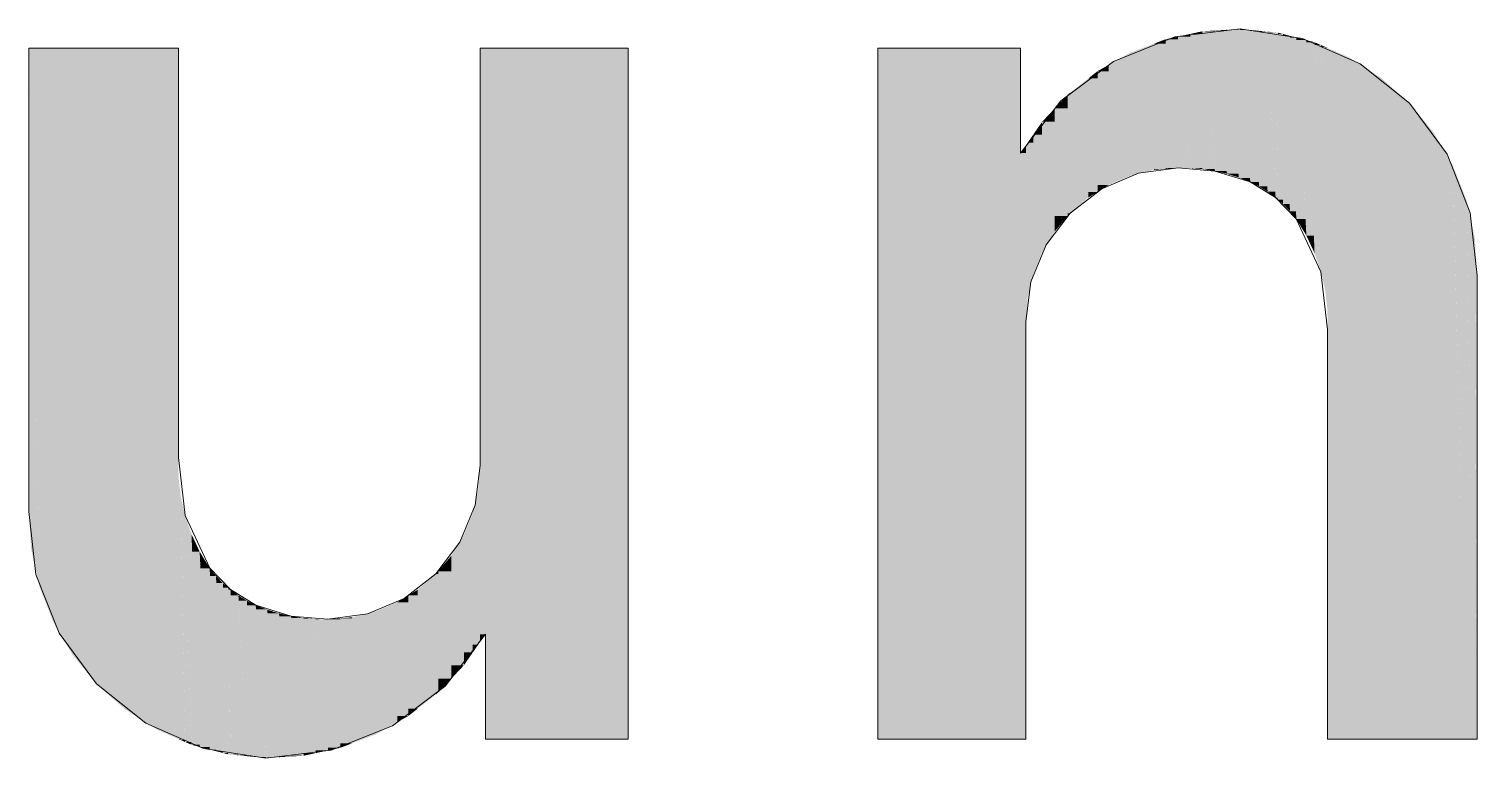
# Model space of a CAD drawing. Extents: x -1 to 1342, y -35 to 723.
# Drawn here: x 1224.197 to 1226.948, y 283.965 to 285.348 of the extents above; entities that cross this region are included whole.
import ezdxf

# ---------------------------------------------------------------- set-up
doc = ezdxf.new("R2010")
doc.units = 0
doc.layers.get('0').update_dxf_attribs({"lineweight": 18})
doc.layers.add('P11_Plankopf_Ausführung_AF_4_800 Plankopf', color=7, linetype='Continuous', lineweight=25)

# ---------------------------------------------------------------- blocks, each defined once
blk = doc.blocks.new('Referenz-A0SKLQSHLL', base_point=(1054.4775, 131.3883))
at = {"layer": 'P11_Plankopf_Ausführung_AF_4_800 Plankopf', "color": 0, "linetype": 'Continuous', "lineweight": 13, "ltscale": 16.9}
for p, q in [((1226.3734, 285.3336), (1226.2573, 285.2869)), ((1226.4976, 285.3483), (1226.3734, 285.3336)), ((1226.6161, 285.3303), (1226.4976, 285.3483)), ((1226.7259, 285.2823), (1226.6161, 285.3303)), ((1224.4812, 285.3122), (1224.1974, 285.3122)), ((1224.1974, 285.3122), (1224.1974, 284.4323)), ((1224.4812, 284.5348), (1224.4812, 285.3122)), ((1225.3356, 285.3122), (1225.0542, 285.3122)), ((1225.0542, 285.3122), (1225.0542, 284.5195)), ((1225.3356, 284.0003), (1225.3356, 285.3122)), ((1226.0806, 285.3122), (1225.8094, 285.3122)), ((1225.8094, 285.3122), (1225.8094, 284.0003)), ((1226.0806, 285.1129), (1226.0806, 285.3122)), ((1226.2573, 285.2869), (1226.1574, 285.2117)), ((1226.8195, 285.2075), (1226.7259, 285.2823)), ((1226.1574, 285.2117), (1226.0806, 285.1129)), ((1226.8906, 285.111), (1226.8195, 285.2075)), ((1226.9343, 284.9994), (1226.8906, 285.111)), ((1226.3797, 285.0847), (1226.3046, 285.0744)), ((1226.4498, 285.0787), (1226.3797, 285.0847)), ((1226.5169, 285.0579), (1226.4498, 285.0787)), ((1226.3046, 285.0744), (1226.2348, 285.0451)), ((1226.565, 285.0283), (1226.5169, 285.0579)), ((1226.2348, 285.0451), (1226.1749, 284.9987)), ((1226.6043, 284.9878), (1226.565, 285.0283)), ((1226.1749, 284.9987), (1226.129, 284.9384)), ((1226.9476, 284.8803), (1226.9343, 284.9994)), ((1226.6511, 284.8876), (1226.6043, 284.9878)), ((1226.129, 284.9384), (1226.1004, 284.8682)), ((1226.6638, 284.7777), (1226.6511, 284.8876)), ((1226.1004, 284.8682), (1226.0908, 284.7931)), ((1226.9476, 284.0003), (1226.9476, 284.8803)), ((1226.0908, 284.0003), (1226.0908, 284.7931)), ((1226.6638, 284.7777), (1226.6638, 284.0003)), ((1224.4812, 284.5348), (1224.4939, 284.425)), ((1225.0447, 284.4443), (1225.0542, 284.5195)), ((1224.1974, 284.4323), (1224.2108, 284.3132)), ((1224.4939, 284.425), (1224.5407, 284.3248)), ((1225.016, 284.3742), (1225.0447, 284.4443)), ((1224.9702, 284.3139), (1225.016, 284.3742)), ((1224.2108, 284.3132), (1224.2545, 284.2017)), ((1224.5407, 284.3248), (1224.5801, 284.2843)), ((1224.9103, 284.2675), (1224.9702, 284.3139)), ((1224.5801, 284.2843), (1224.6281, 284.2546)), ((1224.6281, 284.2546), (1224.6953, 284.2338)), ((1224.8404, 284.2381), (1224.9103, 284.2675)), ((1224.6953, 284.2338), (1224.7653, 284.2279)), ((1224.7653, 284.2279), (1224.8404, 284.2381)), ((1224.2545, 284.2017), (1224.3256, 284.1052)), ((1224.9876, 284.101), (1225.0644, 284.1996)), ((1225.0644, 284.1996), (1225.0644, 284.0003)), ((1224.3256, 284.1052), (1224.4192, 284.0305)), ((1224.8877, 284.0258), (1224.9876, 284.101)), ((1224.4192, 284.0305), (1224.529, 283.9825)), ((1224.7716, 283.9792), (1224.8877, 284.0258)), ((1224.529, 283.9825), (1224.6475, 283.9646)), ((1224.6475, 283.9646), (1224.7716, 283.9792)), ((1225.0644, 284.0003), (1225.3356, 284.0003)), ((1225.8094, 284.0003), (1226.0908, 284.0003)), ((1226.6638, 284.0003), (1226.9476, 284.0003))]:
    blk.add_line(p, q, dxfattribs=at)
at = {"layer": 'P11_Plankopf_Ausführung_AF_4_800 Plankopf', "color": 0, "linetype": 'Continuous', "lineweight": 0, "ltscale": 0.0169}
for points in [[(1226.3561, 285.3205), (1226.3343, 285.3205), (1226.3561, 285.3288)], [(1226.3797, 285.3288), (1226.3561, 285.3288), (1226.3797, 285.3339)], [(1226.3797, 285.0847), (1226.3561, 285.0847), (1226.3561, 285.3288)], [(1226.3797, 285.0847), (1226.3797, 285.3288), (1226.3561, 285.3288)], [(1226.4032, 285.3339), (1226.3797, 285.3339), (1226.4032, 285.339)], [(1226.4031, 285.0847), (1226.3797, 285.0847), (1226.3797, 285.3339)], [(1226.4032, 285.0844), (1226.4032, 285.3339), (1226.3797, 285.3339)], [(1226.4261, 285.339), (1226.4032, 285.339), (1226.4261, 285.3439)], [(1226.4259, 285.0844), (1226.4032, 285.0844), (1226.4032, 285.339)], [(1226.4261, 285.0824), (1226.4261, 285.339), (1226.4032, 285.339)], [(1226.4266, 285.0824), (1226.4261, 285.0824), (1226.4261, 285.3439)], [(1226.4266, 285.0824), (1226.4266, 285.3439), (1226.4261, 285.3439)], [(1226.4266, 285.3439), (1226.4261, 285.3439), (1226.4266, 285.3439)], [(1226.4498, 285.3439), (1226.4266, 285.3439), (1226.4498, 285.3454)], [(1226.4494, 285.0824), (1226.4266, 285.0824), (1226.4266, 285.3439)], [(1226.4498, 285.0787), (1226.4498, 285.3439), (1226.4266, 285.3439)], [(1226.4726, 285.3454), (1226.4498, 285.3454), (1226.4726, 285.3468)], [(1226.4722, 285.0787), (1226.4498, 285.0787), (1226.4498, 285.3454)], [(1226.4726, 285.0734), (1226.4726, 285.3454), (1226.4498, 285.3454)], [(1226.4951, 285.3468), (1226.4726, 285.3468), (1226.4951, 285.3482)], [(1226.4945, 285.0734), (1226.4726, 285.0734), (1226.4726, 285.3468)], [(1226.4951, 285.0664), (1226.4951, 285.3468), (1226.4726, 285.3468)], [(1226.4976, 285.3482), (1226.4951, 285.3482), (1226.4976, 285.3483)], [(1226.4976, 285.0664), (1226.4951, 285.0664), (1226.4951, 285.3482)], [(1226.4976, 285.0655), (1226.4976, 285.3482), (1226.4951, 285.3482)], [(1226.5164, 285.0655), (1226.4976, 285.0655), (1226.4976, 285.3483)], [(1226.5169, 285.3464), (1226.4977, 285.3464), (1226.4976, 285.3483)], [(1226.5169, 285.0579), (1226.5169, 285.3464), (1226.4977, 285.3464)], [(1226.5333, 285.0579), (1226.5169, 285.0579), (1226.5169, 285.3464)], [(1226.5337, 285.3448), (1226.517, 285.3448), (1226.5169, 285.3464)], [(1226.5337, 285.0494), (1226.5337, 285.3448), (1226.517, 285.3448)], [(1226.5493, 285.0494), (1226.5337, 285.0494), (1226.5337, 285.3448)], [(1226.5498, 285.3432), (1226.5338, 285.3432), (1226.5337, 285.3448)], [(1226.5498, 285.0395), (1226.5498, 285.3432), (1226.5338, 285.3432)], [(1226.5644, 285.0395), (1226.5498, 285.0395), (1226.5498, 285.3432)], [(1226.565, 285.3417), (1226.5499, 285.3417), (1226.5498, 285.3432)], [(1226.565, 285.0283), (1226.565, 285.3417), (1226.5499, 285.3417)], [(1226.5692, 285.0283), (1226.565, 285.0283), (1226.565, 285.3417)], [(1226.5693, 285.3413), (1226.565, 285.3413), (1226.565, 285.3417)], [(1226.5693, 285.0245), (1226.5693, 285.3413), (1226.565, 285.3413)], [(1226.5789, 285.0245), (1226.5693, 285.0245), (1226.5693, 285.3413)], [(1226.5792, 285.3387), (1226.5693, 285.3387), (1226.5693, 285.3413)], [(1226.5792, 285.0159), (1226.5792, 285.3387), (1226.5693, 285.3387)], [(1226.5918, 285.0159), (1226.5792, 285.0159), (1226.5792, 285.3387)], [(1226.5923, 285.3352), (1226.5793, 285.3352), (1226.5792, 285.3387)], [(1226.5923, 285.0023), (1226.5923, 285.3352), (1226.5793, 285.3352)], [(1226.6038, 285.0023), (1226.5923, 285.0023), (1226.5923, 285.3352)], [(1226.6043, 285.3321), (1226.5924, 285.3321), (1226.5923, 285.3352)], [(1226.6043, 284.9878), (1226.6043, 285.3321), (1226.5924, 285.3321)], [(1226.6218, 284.9878), (1226.6043, 284.9878), (1226.6043, 285.3321)], [(1226.6235, 285.3271), (1226.6045, 285.3271), (1226.6043, 285.3321)], [(1226.6235, 284.9561), (1226.6235, 285.3271), (1226.6045, 285.3271)], [(1226.6377, 284.9561), (1226.6235, 284.9561), (1226.6235, 285.3271)], [(1226.639, 285.3231), (1226.6236, 285.3231), (1226.6235, 285.3271)], [(1224.2014, 284.4323), (1224.1974, 284.4323), (1224.1974, 285.3122)], [(1224.2017, 284.3604), (1224.2017, 285.3122), (1224.1974, 285.3122)], [(1224.2161, 284.3604), (1224.2017, 284.3604), (1224.2017, 285.3122)], [(1224.2172, 284.2901), (1224.2172, 285.3122), (1224.2017, 285.3122)], [(1224.2418, 284.2901), (1224.2172, 284.2901), (1224.2172, 285.3122)], [(1224.2434, 284.223), (1224.2434, 285.3122), (1224.2172, 285.3122)], [(1224.2779, 284.223), (1224.2434, 284.223), (1224.2434, 285.3122)], [(1224.2799, 284.1609), (1224.2799, 285.3122), (1224.2434, 285.3122)], [(1224.3235, 284.1609), (1224.2799, 284.1609), (1224.2799, 285.3122)], [(1224.3256, 284.1052), (1224.3256, 285.3122), (1224.2799, 285.3122)], [(1224.3774, 284.1052), (1224.3256, 284.1052), (1224.3256, 285.3122)], [(1224.3794, 284.0574), (1224.3794, 285.3122), (1224.3256, 285.3122)], [(1224.4383, 284.0574), (1224.3794, 284.0574), (1224.3794, 285.3122)], [(1224.4401, 284.0186), (1224.4401, 285.3122), (1224.3794, 285.3122)], [(1224.4807, 284.0186), (1224.4401, 284.0186), (1224.4401, 285.3122)], [(1224.4812, 284.5348), (1224.4812, 285.3122), (1224.4401, 285.3122)], [(1224.4812, 284.5348), (1224.4645, 284.5348), (1224.4401, 285.3122)], [(1225.0615, 284.5195), (1225.0542, 284.5195), (1225.0542, 285.3122)], [(1225.0644, 284.1996), (1225.0644, 285.3122), (1225.0542, 285.3122)], [(1225.2944, 284.1996), (1225.0644, 284.1996), (1225.0644, 285.3122)], [(1225.3356, 284.0003), (1225.3356, 285.3122), (1225.0644, 285.3122)], [(1225.8094, 284.0003), (1226.0806, 284.0003), (1225.8094, 285.3122)], [(1226.0806, 285.1129), (1226.0806, 285.3122), (1225.8094, 285.3122)], [(1226.0806, 285.1129), (1225.8506, 285.1129), (1225.8094, 285.3122)], [(1226.2891, 285.2802), (1226.2481, 285.2802), (1226.2891, 285.3034)], [(1226.2901, 285.3034), (1226.2891, 285.3034), (1226.2901, 285.3037)], [(1226.2901, 285.07), (1226.2891, 285.07), (1226.2891, 285.3034)], [(1226.2901, 285.07), (1226.2901, 285.3034), (1226.2891, 285.3034)], [(1226.3343, 285.3037), (1226.2901, 285.3037), (1226.3343, 285.3205)], [(1226.3343, 285.0809), (1226.2901, 285.0809), (1226.2901, 285.3037)], [(1226.3343, 285.0809), (1226.3343, 285.3037), (1226.2901, 285.3037)], [(1226.3561, 285.0827), (1226.3343, 285.0827), (1226.3343, 285.3205)], [(1226.3561, 285.0827), (1226.3561, 285.3205), (1226.3343, 285.3205)], [(1226.639, 284.9229), (1226.639, 285.3231), (1226.6236, 285.3231)], [(1226.6391, 284.9229), (1226.639, 284.9229), (1226.639, 285.3231)], [(1226.6391, 285.323), (1226.639, 285.323), (1226.639, 285.3231)], [(1226.6391, 284.9226), (1226.6391, 285.323), (1226.639, 285.323)], [(1226.6502, 284.9226), (1226.6391, 284.9226), (1226.6391, 285.323)], [(1226.6511, 285.3178), (1226.6393, 285.3178), (1226.6391, 285.323)], [(1226.6511, 284.8876), (1226.6511, 285.3178), (1226.6393, 285.3178)], [(1226.6587, 284.8876), (1226.6511, 284.8876), (1226.6511, 285.3178)], [(1226.6593, 285.3142), (1226.6512, 285.3142), (1226.6511, 285.3178)], [(1226.6593, 284.8515), (1226.6593, 285.3142), (1226.6512, 285.3142)], [(1226.6632, 284.8515), (1226.6593, 284.8515), (1226.6593, 285.3142)], [(1226.6635, 285.3123), (1226.6593, 285.3123), (1226.6593, 285.3142)], [(1226.6635, 284.8147), (1226.6635, 285.3123), (1226.6593, 285.3123)], [(1226.6638, 284.8147), (1226.6635, 284.8147), (1226.6635, 285.3123)], [(1226.6638, 285.3122), (1226.6635, 285.3122), (1226.6635, 285.3123)], [(1226.6638, 284.7777), (1226.6638, 285.3122), (1226.6635, 285.3122)], [(1226.6806, 284.7777), (1226.6638, 284.7777), (1226.6638, 285.3122)], [(1226.705, 285.2942), (1226.6644, 285.2942), (1226.6638, 285.3122)], [(1226.2481, 285.2682), (1226.2268, 285.2682), (1226.2481, 285.2802)], [(1226.2891, 285.0696), (1226.2481, 285.0696), (1226.2481, 285.2802)], [(1226.2891, 285.0696), (1226.2891, 285.2802), (1226.2481, 285.2802)], [(1226.705, 284.0003), (1226.705, 285.2942), (1226.6644, 285.2942)], [(1226.705, 284.0003), (1226.7657, 284.0003), (1226.705, 285.2942)], [(1226.7657, 285.2553), (1226.7068, 285.2553), (1226.705, 285.2942)], [(1226.2094, 285.2275), (1226.1749, 285.2275), (1226.2094, 285.2545)], [(1226.2268, 285.2545), (1226.2094, 285.2545), (1226.2268, 285.2682)], [(1226.2268, 285.0392), (1226.2094, 285.0392), (1226.2094, 285.2545)], [(1226.2268, 285.0392), (1226.2268, 285.2545), (1226.2094, 285.2545)], [(1226.2481, 285.0524), (1226.2268, 285.0524), (1226.2268, 285.2682)], [(1226.2481, 285.0524), (1226.2481, 285.2682), (1226.2268, 285.2682)], [(1226.7657, 284.0003), (1226.7657, 285.2553), (1226.7068, 285.2553)], [(1226.7657, 284.0003), (1226.8195, 284.0003), (1226.7657, 285.2553)], [(1226.8195, 285.2075), (1226.7677, 285.2075), (1226.7657, 285.2553)], [(1226.1704, 285.1975), (1226.1455, 285.1975), (1226.1704, 285.224)], [(1226.1749, 285.224), (1226.1704, 285.224), (1226.1749, 285.2275)], [(1226.1749, 284.9987), (1226.1704, 284.9987), (1226.1704, 285.224)], [(1226.1749, 284.9987), (1226.1749, 285.224), (1226.1704, 285.224)], [(1226.2094, 285.0284), (1226.1749, 285.0284), (1226.1749, 285.2275)], [(1226.2094, 285.0284), (1226.2094, 285.2275), (1226.1749, 285.2275)], [(1226.1455, 285.1724), (1226.1218, 285.1724), (1226.1455, 285.1975)], [(1226.1704, 284.9934), (1226.1455, 284.9934), (1226.1455, 285.1975)], [(1226.1704, 284.9934), (1226.1704, 285.1975), (1226.1455, 285.1975)], [(1226.8195, 284.0003), (1226.8195, 285.2075), (1226.7677, 285.2075)], [(1226.8195, 284.0003), (1226.8652, 284.0003), (1226.8195, 285.2075)], [(1226.8652, 285.1518), (1226.8216, 285.1518), (1226.8195, 285.2075)], [(1226.1213, 285.1477), (1226.1046, 285.1477), (1226.1213, 285.1718)], [(1226.1218, 285.1718), (1226.1213, 285.1718), (1226.1218, 285.1724)], [(1226.1218, 284.925), (1226.1213, 284.925), (1226.1213, 285.1718)], [(1226.1218, 284.925), (1226.1218, 285.1718), (1226.1213, 285.1718)], [(1226.1455, 284.9639), (1226.1218, 284.9639), (1226.1218, 285.1724)], [(1226.1455, 284.9639), (1226.1455, 285.1724), (1226.1218, 285.1724)], [(1226.1046, 285.1326), (1226.0942, 285.1326), (1226.1046, 285.1477)], [(1226.1213, 284.9237), (1226.1046, 284.9237), (1226.1046, 285.1477)], [(1226.1213, 284.9237), (1226.1213, 285.1477), (1226.1046, 285.1477)], [(1226.8652, 284.0003), (1226.8652, 285.1518), (1226.8216, 285.1518)], [(1226.8652, 284.0003), (1226.9016, 284.0003), (1226.8652, 285.1518)], [(1226.9016, 285.0896), (1226.8672, 285.0896), (1226.8652, 285.1518)], [(1226.0806, 284.0003), (1226.0806, 285.1129), (1225.8506, 285.1129)], [(1226.0908, 285.1129), (1226.0806, 285.1129), (1226.0908, 285.1277)], [(1226.0806, 284.0003), (1226.0908, 284.0003), (1226.0806, 285.1129)], [(1226.0908, 284.7931), (1226.0908, 285.1129), (1226.0806, 285.1129)], [(1226.0908, 284.7931), (1226.0835, 284.7931), (1226.0806, 285.1129)], [(1226.0942, 285.1277), (1226.0908, 285.1277), (1226.0942, 285.1326)], [(1226.0942, 284.8385), (1226.0908, 284.8385), (1226.0908, 285.1277)], [(1226.0942, 284.8385), (1226.0942, 285.1277), (1226.0908, 285.1277)], [(1226.1046, 284.8828), (1226.0942, 284.8828), (1226.0942, 285.1326)], [(1226.1046, 284.8828), (1226.1046, 285.1326), (1226.0942, 285.1326)], [(1226.2901, 285.07), (1226.3343, 285.0809), (1226.2901, 285.0809)], [(1226.3343, 285.0809), (1226.3561, 285.0827), (1226.3343, 285.0827)], [(1226.3561, 285.0827), (1226.3797, 285.0847), (1226.3561, 285.0847)], [(1226.4032, 285.0844), (1226.4031, 285.0847), (1226.3797, 285.0847)], [(1226.4261, 285.0824), (1226.4259, 285.0844), (1226.4032, 285.0844)], [(1226.4266, 285.0824), (1226.4266, 285.0824), (1226.4261, 285.0824)], [(1226.4498, 285.0787), (1226.4494, 285.0824), (1226.4266, 285.0824)], [(1226.4726, 285.0734), (1226.4722, 285.0787), (1226.4498, 285.0787)], [(1226.9016, 284.0003), (1226.9016, 285.0896), (1226.8672, 285.0896)], [(1226.9016, 284.0003), (1226.9279, 284.0003), (1226.9016, 285.0896)], [(1226.9279, 285.0226), (1226.9033, 285.0226), (1226.9016, 285.0896)], [(1226.2268, 285.0392), (1226.2481, 285.0524), (1226.2268, 285.0524)], [(1226.2481, 285.0524), (1226.2891, 285.0696), (1226.2481, 285.0696)], [(1226.2891, 285.0696), (1226.2901, 285.07), (1226.2891, 285.07)], [(1226.4951, 285.0664), (1226.4945, 285.0734), (1226.4726, 285.0734)], [(1226.4976, 285.0655), (1226.4976, 285.0664), (1226.4951, 285.0664)], [(1226.5169, 285.0579), (1226.5164, 285.0655), (1226.4976, 285.0655)], [(1226.5337, 285.0494), (1226.5333, 285.0579), (1226.5169, 285.0579)], [(1226.1749, 284.9987), (1226.2094, 285.0284), (1226.1749, 285.0284)], [(1226.2094, 285.0284), (1226.2268, 285.0392), (1226.2094, 285.0392)], [(1226.5498, 285.0395), (1226.5493, 285.0494), (1226.5337, 285.0494)], [(1226.565, 285.0283), (1226.5644, 285.0395), (1226.5498, 285.0395)], [(1226.5693, 285.0245), (1226.5692, 285.0283), (1226.565, 285.0283)], [(1226.5792, 285.0159), (1226.5789, 285.0245), (1226.5693, 285.0245)], [(1226.1704, 284.9934), (1226.1749, 284.9987), (1226.1704, 284.9987)], [(1226.5923, 285.0023), (1226.5918, 285.0159), (1226.5792, 285.0159)], [(1226.6043, 284.9878), (1226.6038, 285.0023), (1226.5923, 285.0023)], [(1226.9279, 284.0003), (1226.9279, 285.0226), (1226.9033, 285.0226)], [(1226.9279, 284.0003), (1226.9433, 284.0003), (1226.9279, 285.0226)], [(1226.9433, 284.9522), (1226.929, 284.9522), (1226.9279, 285.0226)], [(1226.1455, 284.9639), (1226.1704, 284.9934), (1226.1455, 284.9934)], [(1226.6235, 284.9561), (1226.6218, 284.9878), (1226.6043, 284.9878)], [(1226.1218, 284.925), (1226.1455, 284.9639), (1226.1218, 284.9639)], [(1226.639, 284.9229), (1226.6377, 284.9561), (1226.6235, 284.9561)], [(1226.9433, 284.0003), (1226.9433, 284.9522), (1226.929, 284.9522)], [(1226.9433, 284.0003), (1226.9476, 284.0003), (1226.9433, 284.9522)], [(1226.9476, 284.8803), (1226.9437, 284.8803), (1226.9433, 284.9522)], [(1226.1046, 284.8828), (1226.1213, 284.9237), (1226.1046, 284.9237)], [(1226.1213, 284.9237), (1226.1218, 284.925), (1226.1213, 284.925)], [(1226.6391, 284.9226), (1226.6391, 284.9229), (1226.639, 284.9229)], [(1226.6511, 284.8876), (1226.6502, 284.9226), (1226.6391, 284.9226)], [(1226.6593, 284.8515), (1226.6587, 284.8876), (1226.6511, 284.8876)], [(1226.0942, 284.8385), (1226.1046, 284.8828), (1226.0942, 284.8828)], [(1226.9476, 284.0003), (1226.9476, 284.8803), (1226.9437, 284.8803)], [(1226.0908, 284.7931), (1226.0942, 284.8385), (1226.0908, 284.8385)], [(1226.6635, 284.8147), (1226.6632, 284.8515), (1226.6593, 284.8515)], [(1226.6638, 284.7777), (1226.6638, 284.8147), (1226.6635, 284.8147)], [(1226.0908, 284.0003), (1226.0908, 284.7931), (1226.0835, 284.7931)], [(1226.705, 284.0003), (1226.6806, 284.7777), (1226.6638, 284.7777)], [(1226.6638, 284.0003), (1226.705, 284.0003), (1226.6638, 284.7777)], [(1224.4812, 284.0006), (1224.4812, 284.5348), (1224.4645, 284.5348)], [(1224.4815, 284.0006), (1224.4812, 284.0006), (1224.4812, 284.5348)], [(1224.4815, 284.4978), (1224.4812, 284.4978), (1224.4812, 284.5348)], [(1225.0542, 284.4741), (1225.0508, 284.4741), (1225.0542, 284.5195)], [(1225.0644, 284.1996), (1225.0615, 284.5195), (1225.0542, 284.5195)], [(1225.0644, 284.1996), (1225.0542, 284.1996), (1225.0542, 284.5195)], [(1224.4815, 284.0005), (1224.4815, 284.4978), (1224.4812, 284.4978)], [(1224.4857, 284.0005), (1224.4815, 284.0005), (1224.4815, 284.4978)], [(1224.4857, 284.4611), (1224.4818, 284.4611), (1224.4815, 284.4978)], [(1225.0508, 284.4297), (1225.0404, 284.4297), (1225.0508, 284.4741)], [(1225.0542, 284.1849), (1225.0508, 284.1849), (1225.0508, 284.4741)], [(1225.0542, 284.1849), (1225.0542, 284.4741), (1225.0508, 284.4741)], [(1224.4857, 283.9987), (1224.4857, 284.4611), (1224.4818, 284.4611)], [(1224.4938, 283.9987), (1224.4857, 283.9987), (1224.4857, 284.4611)], [(1224.4939, 284.425), (1224.4864, 284.425), (1224.4857, 284.4611)], [(1224.2017, 284.3604), (1224.2014, 284.4323), (1224.1974, 284.4323)], [(1224.4939, 283.9951), (1224.4939, 284.425), (1224.4864, 284.425)], [(1224.5057, 283.9951), (1224.4939, 283.9951), (1224.4939, 284.425)], [(1224.5059, 284.39), (1224.4949, 284.39), (1224.4939, 284.425)], [(1225.0404, 284.3888), (1225.0237, 284.3888), (1225.0404, 284.4297)], [(1225.0508, 284.18), (1225.0404, 284.18), (1225.0404, 284.4297)], [(1225.0508, 284.18), (1225.0508, 284.4297), (1225.0404, 284.4297)], [(1224.5059, 283.9899), (1224.5059, 284.39), (1224.4949, 284.39)], [(1224.5061, 283.9899), (1224.5059, 283.9899), (1224.5059, 284.39)], [(1224.5061, 284.3895), (1224.5059, 284.3895), (1224.5059, 284.39)], [(1224.5061, 283.9898), (1224.5061, 284.3895), (1224.5059, 284.3895)], [(1224.5214, 283.9898), (1224.5061, 283.9898), (1224.5061, 284.3895)], [(1224.5216, 284.3564), (1224.5074, 284.3564), (1224.5061, 284.3895)], [(1225.0232, 284.3486), (1224.9996, 284.3486), (1225.0232, 284.3876)], [(1225.0237, 284.3876), (1225.0232, 284.3876), (1225.0237, 284.3888)], [(1225.0237, 284.1408), (1225.0232, 284.1408), (1225.0232, 284.3876)], [(1225.0237, 284.1408), (1225.0237, 284.3876), (1225.0232, 284.3876)], [(1225.0404, 284.1649), (1225.0237, 284.1649), (1225.0237, 284.3888)], [(1225.0404, 284.1649), (1225.0404, 284.3888), (1225.0237, 284.3888)], [(1224.2172, 284.2901), (1224.2161, 284.3604), (1224.2017, 284.3604)], [(1224.5216, 283.9857), (1224.5216, 284.3564), (1224.5074, 284.3564)], [(1224.5405, 283.9857), (1224.5216, 283.9857), (1224.5216, 284.3564)], [(1224.5407, 284.3248), (1224.5232, 284.3248), (1224.5216, 284.3564)], [(1224.9996, 284.3191), (1224.9746, 284.3191), (1224.9996, 284.3486)], [(1225.0232, 284.1402), (1224.9996, 284.1402), (1224.9996, 284.3486)], [(1225.0232, 284.1402), (1225.0232, 284.3486), (1224.9996, 284.3486)], [(1224.5407, 283.9807), (1224.5407, 284.3248), (1224.5232, 284.3248)], [(1224.5526, 283.9807), (1224.5407, 283.9807), (1224.5407, 284.3248)], [(1224.5527, 284.3102), (1224.5412, 284.3102), (1224.5407, 284.3248)], [(1224.5527, 283.9776), (1224.5527, 284.3102), (1224.5412, 284.3102)], [(1224.5657, 283.9776), (1224.5527, 283.9776), (1224.5527, 284.3102)], [(1224.5659, 284.2967), (1224.5532, 284.2967), (1224.5527, 284.3102)], [(1224.9702, 284.2841), (1224.9357, 284.2841), (1224.9702, 284.3139)], [(1224.9746, 284.3139), (1224.9702, 284.3139), (1224.9746, 284.3191)], [(1224.9746, 284.0887), (1224.9702, 284.0887), (1224.9702, 284.3139)], [(1224.9746, 284.0887), (1224.9746, 284.3139), (1224.9702, 284.3139)], [(1224.9996, 284.1152), (1224.9746, 284.1152), (1224.9746, 284.3191)], [(1224.9996, 284.1152), (1224.9996, 284.3191), (1224.9746, 284.3191)], [(1224.2434, 284.223), (1224.2418, 284.2901), (1224.2172, 284.2901)], [(1224.5659, 283.9742), (1224.5659, 284.2967), (1224.5532, 284.2967)], [(1224.5757, 283.9742), (1224.5659, 283.9742), (1224.5659, 284.2967)], [(1224.5758, 284.288), (1224.5661, 284.288), (1224.5659, 284.2967)], [(1224.5758, 283.9716), (1224.5758, 284.288), (1224.5661, 284.288)], [(1224.58, 283.9716), (1224.5758, 283.9716), (1224.5758, 284.288)], [(1224.5801, 284.2843), (1224.5758, 284.2843), (1224.5758, 284.288)], [(1224.5801, 283.9712), (1224.5801, 284.2843), (1224.5758, 284.2843)], [(1224.5952, 283.9712), (1224.5801, 283.9712), (1224.5801, 284.2843)], [(1224.5952, 284.2731), (1224.5806, 284.2731), (1224.5801, 284.2843)], [(1224.9357, 284.2733), (1224.9182, 284.2733), (1224.9357, 284.2841)], [(1224.9702, 284.0852), (1224.9357, 284.0852), (1224.9357, 284.2841)], [(1224.9702, 284.0852), (1224.9702, 284.2841), (1224.9357, 284.2841)], [(1224.5952, 283.9697), (1224.5952, 284.2731), (1224.5806, 284.2731)], [(1224.6112, 283.9697), (1224.5952, 283.9697), (1224.5952, 284.2731)], [(1224.6113, 284.2632), (1224.5958, 284.2632), (1224.5952, 284.2731)], [(1224.6113, 283.9681), (1224.6113, 284.2632), (1224.5958, 284.2632)], [(1224.628, 283.9681), (1224.6113, 283.9681), (1224.6113, 284.2632)], [(1224.6281, 284.2546), (1224.6118, 284.2546), (1224.6113, 284.2632)], [(1224.6281, 283.9665), (1224.6281, 284.2546), (1224.6118, 284.2546)], [(1224.6473, 283.9665), (1224.6281, 283.9665), (1224.6281, 284.2546)], [(1224.6475, 284.2471), (1224.6286, 284.2471), (1224.6281, 284.2546)], [(1224.8969, 284.2429), (1224.8558, 284.2429), (1224.8969, 284.2602)], [(1224.9182, 284.2602), (1224.8969, 284.2602), (1224.9182, 284.2733)], [(1224.9182, 284.0445), (1224.8969, 284.0445), (1224.8969, 284.2602)], [(1224.9182, 284.0445), (1224.9182, 284.2602), (1224.8969, 284.2602)], [(1224.9357, 284.0582), (1224.9182, 284.0582), (1224.9182, 284.2733)], [(1224.9357, 284.0582), (1224.9357, 284.2733), (1224.9182, 284.2733)], [(1224.6475, 283.9646), (1224.6475, 284.2471), (1224.6286, 284.2471)], [(1224.65, 283.9647), (1224.6475, 283.9647), (1224.6475, 284.2471)], [(1224.65, 284.2461), (1224.6475, 284.2461), (1224.6475, 284.2471)], [(1224.65, 283.9647), (1224.65, 284.2461), (1224.6475, 284.2461)], [(1224.6724, 283.9661), (1224.65, 283.9661), (1224.65, 284.2461)], [(1224.6724, 284.2392), (1224.6505, 284.2392), (1224.65, 284.2461)], [(1224.6724, 283.9661), (1224.6724, 284.2392), (1224.6505, 284.2392)], [(1224.6953, 283.9675), (1224.6724, 283.9675), (1224.6724, 284.2392)], [(1224.6953, 284.2338), (1224.6728, 284.2338), (1224.6724, 284.2392)], [(1224.6953, 283.9675), (1224.6953, 284.2338), (1224.6728, 284.2338)], [(1224.7185, 283.9689), (1224.6953, 283.9689), (1224.6953, 284.2338)], [(1224.7185, 284.2302), (1224.6956, 284.2302), (1224.6953, 284.2338)], [(1224.7185, 283.9689), (1224.7185, 284.2302), (1224.6956, 284.2302)], [(1224.7189, 283.9689), (1224.7185, 283.9689), (1224.7185, 284.2302)], [(1224.7189, 284.2301), (1224.7185, 284.2301), (1224.7185, 284.2302)], [(1224.7189, 283.9689), (1224.7189, 284.2301), (1224.7185, 284.2301)], [(1224.7418, 283.9739), (1224.7189, 283.9739), (1224.7189, 284.2301)], [(1224.7418, 284.2282), (1224.7191, 284.2282), (1224.7189, 284.2301)], [(1224.7418, 283.9739), (1224.7418, 284.2282), (1224.7191, 284.2282)], [(1224.7653, 283.9789), (1224.7418, 283.9789), (1224.7418, 284.2282)], [(1224.7653, 284.2279), (1224.7419, 284.2279), (1224.7418, 284.2282)], [(1224.7653, 283.9789), (1224.7653, 284.2279), (1224.7419, 284.2279)], [(1224.7889, 284.2279), (1224.7653, 284.2279), (1224.7889, 284.2299)], [(1224.7889, 283.984), (1224.7653, 283.984), (1224.7653, 284.2279)], [(1224.7889, 283.984), (1224.7889, 284.2279), (1224.7653, 284.2279)], [(1224.8107, 284.2299), (1224.7889, 284.2299), (1224.8107, 284.2317)], [(1224.8107, 283.9923), (1224.7889, 283.9923), (1224.7889, 284.2299)], [(1224.8107, 283.9923), (1224.8107, 284.2299), (1224.7889, 284.2299)], [(1224.8549, 284.2317), (1224.8107, 284.2317), (1224.8549, 284.2425)], [(1224.8549, 284.009), (1224.8107, 284.009), (1224.8107, 284.2317)], [(1224.8549, 284.009), (1224.8549, 284.2317), (1224.8107, 284.2317)], [(1224.8558, 284.2425), (1224.8549, 284.2425), (1224.8558, 284.2429)], [(1224.8558, 284.0094), (1224.8549, 284.0094), (1224.8549, 284.2425)], [(1224.8558, 284.0094), (1224.8558, 284.2425), (1224.8549, 284.2425)], [(1224.8969, 284.0326), (1224.8558, 284.0326), (1224.8558, 284.2429)], [(1224.8969, 284.0326), (1224.8969, 284.2429), (1224.8558, 284.2429)], [(1224.2799, 284.1609), (1224.2779, 284.223), (1224.2434, 284.223)], [(1225.0542, 284.1849), (1225.0644, 284.1996), (1225.0542, 284.1996)], [(1225.3356, 284.0003), (1225.2944, 284.1996), (1225.0644, 284.1996)], [(1225.0644, 284.0003), (1225.3356, 284.0003), (1225.0644, 284.1996)], [(1225.0404, 284.1649), (1225.0508, 284.18), (1225.0404, 284.18)], [(1225.0508, 284.18), (1225.0542, 284.1849), (1225.0508, 284.1849)], [(1224.3256, 284.1052), (1224.3235, 284.1609), (1224.2799, 284.1609)], [(1225.0237, 284.1408), (1225.0404, 284.1649), (1225.0237, 284.1649)], [(1224.9996, 284.1152), (1225.0232, 284.1402), (1224.9996, 284.1402)], [(1225.0232, 284.1402), (1225.0237, 284.1408), (1225.0232, 284.1408)], [(1224.3794, 284.0574), (1224.3774, 284.1052), (1224.3256, 284.1052)], [(1224.9702, 284.0852), (1224.9746, 284.0887), (1224.9702, 284.0887)], [(1224.9746, 284.0887), (1224.9996, 284.1152), (1224.9746, 284.1152)], [(1224.9357, 284.0582), (1224.9702, 284.0852), (1224.9357, 284.0852)], [(1224.4401, 284.0186), (1224.4383, 284.0574), (1224.3794, 284.0574)], [(1224.8969, 284.0326), (1224.9182, 284.0445), (1224.8969, 284.0445)], [(1224.9182, 284.0445), (1224.9357, 284.0582), (1224.9182, 284.0582)], [(1224.4812, 284.0006), (1224.4807, 284.0186), (1224.4401, 284.0186)], [(1224.8107, 283.9923), (1224.8549, 284.009), (1224.8107, 284.009)], [(1224.8549, 284.009), (1224.8558, 284.0094), (1224.8549, 284.0094)], [(1224.8558, 284.0094), (1224.8969, 284.0326), (1224.8558, 284.0326)], [(1224.4815, 284.0005), (1224.4815, 284.0006), (1224.4812, 284.0006)], [(1224.4857, 283.9987), (1224.4857, 284.0005), (1224.4815, 284.0005)], [(1224.4939, 283.9951), (1224.4938, 283.9987), (1224.4857, 283.9987)], [(1224.5059, 283.9899), (1224.5057, 283.9951), (1224.4939, 283.9951)], [(1224.5061, 283.9898), (1224.5061, 283.9899), (1224.5059, 283.9899)], [(1224.5216, 283.9857), (1224.5214, 283.9898), (1224.5061, 283.9898)], [(1224.5407, 283.9807), (1224.5405, 283.9857), (1224.5216, 283.9857)], [(1224.5527, 283.9776), (1224.5526, 283.9807), (1224.5407, 283.9807)], [(1224.7418, 283.9739), (1224.7653, 283.9789), (1224.7418, 283.9789)], [(1224.7653, 283.9789), (1224.7889, 283.984), (1224.7653, 283.984)], [(1224.7889, 283.984), (1224.8107, 283.9923), (1224.7889, 283.9923)], [(1224.5659, 283.9742), (1224.5657, 283.9776), (1224.5527, 283.9776)], [(1224.5758, 283.9716), (1224.5757, 283.9742), (1224.5659, 283.9742)], [(1224.5801, 283.9712), (1224.58, 283.9716), (1224.5758, 283.9716)], [(1224.5952, 283.9697), (1224.5952, 283.9712), (1224.5801, 283.9712)], [(1224.6113, 283.9681), (1224.6112, 283.9697), (1224.5952, 283.9697)], [(1224.6281, 283.9665), (1224.628, 283.9681), (1224.6113, 283.9681)], [(1224.6475, 283.9646), (1224.6473, 283.9665), (1224.6281, 283.9665)], [(1224.6475, 283.9646), (1224.65, 283.9647), (1224.6475, 283.9647)], [(1224.65, 283.9647), (1224.6724, 283.9661), (1224.65, 283.9661)], [(1224.6724, 283.9661), (1224.6953, 283.9675), (1224.6724, 283.9675)], [(1224.6953, 283.9675), (1224.7185, 283.9689), (1224.6953, 283.9689)], [(1224.7185, 283.9689), (1224.7189, 283.9689), (1224.7185, 283.9689)], [(1224.7189, 283.9689), (1224.7418, 283.9739), (1224.7189, 283.9739)]]:
    blk.add_solid(points, dxfattribs=at)

msp = doc.modelspace()

# ---------------------------------------------------------------- block references
at = {"color": 8, "lineweight": 25, "ltscale": 0.25, "true_color": 0x808080}
msp.add_blockref('Referenz-A0SKLQSHLL', (1054.4775, 131.3883), dxfattribs=at)

doc.saveas('drawing.dxf')
